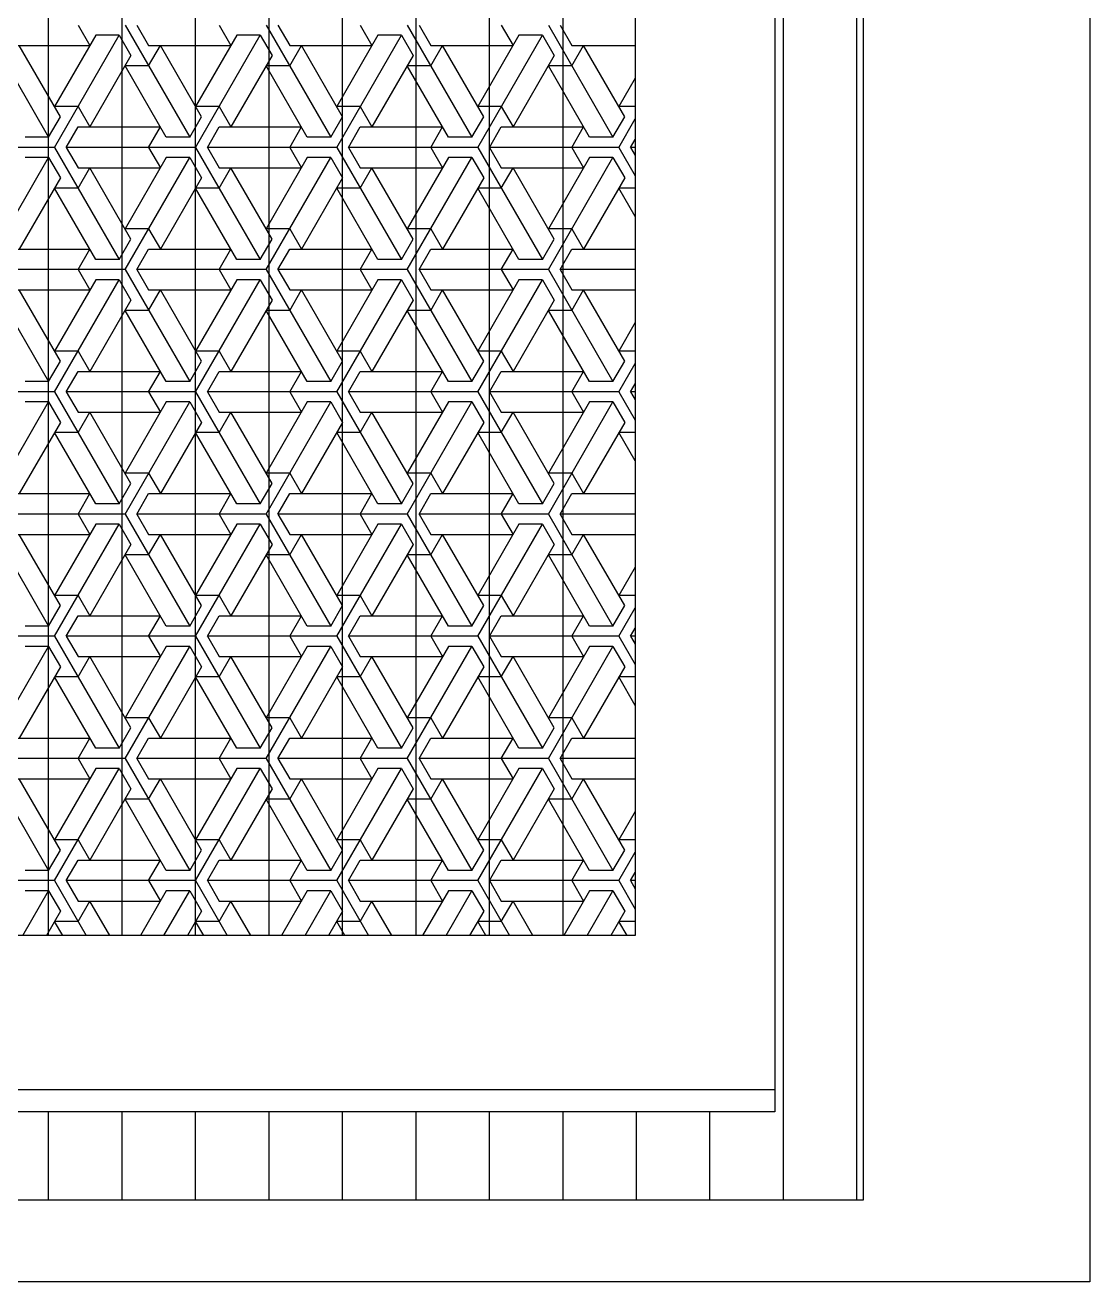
# Model space of a CAD drawing. Extents: x -42728 to 99010, y -18674 to 47645.
# Drawn here: x 62569.8 to 62750.9, y 2659.9 to 2873.6 of the extents above; entities that cross this region are included whole.
import ezdxf

# ---------------------------------------------------------------- set-up
doc = ezdxf.new("R2010")
doc.units = 0
doc.header["$LTSCALE"] = 100
doc.header["$MEASUREMENT"] = 0
doc.layers.get('0').update_dxf_attribs({"linetype": 'CONTINUOUS'})

# ---------------------------------------------------------------- blocks, each defined once
blk = doc.blocks.new('A$C6A7C34F6')
for p, q in [((645.28, 624.56, 0), (645.28, 215.53, 0)), ((593.16, 229.43, 0), (593.16, 609.64, 0)), ((605.66, 229.43, 0), (605.66, 609.64, 0)), ((606.7, 609.64, 0), (606.7, 229.43, 0)), ((591.7, 594.64, 0), (591.7, 244.43, 0)), ((468.16, 274.43, 0), (468.16, 564.64, 0)), ((480.66, 274.43, 0), (480.66, 564.64, 0)), ((493.16, 274.43, 0), (493.16, 564.64, 0)), ((505.66, 274.43, 0), (505.66, 564.64, 0)), ((518.16, 274.43, 0), (518.16, 564.64, 0)), ((530.66, 274.43, 0), (530.66, 564.64, 0)), ((543.16, 274.43, 0), (543.16, 564.64, 0)), ((555.66, 274.43, 0), (555.66, 564.64, 0)), ((567.95, 564.64, 0), (567.95, 274.43, 0)), ((457.16, 429.25, 0), (468.16, 410.2, 0)), ((476.16, 427.52, 0), (469.16, 415.4, 0)), ((469.16, 408.47, 0), (480.16, 427.52, 0)), ((473.16, 429.25, 0), (475.16, 425.79, 0)), ((480.16, 427.52, 0), (476.16, 427.52, 0)), ((480.16, 427.52, 0), (482.16, 424.06, 0)), ((481.16, 429.25, 0), (492.16, 410.2, 0)), ((483.16, 429.25, 0), (485.16, 425.79, 0)), ((500.16, 427.52, 0), (493.16, 415.4, 0)), ((493.16, 408.47, 0), (504.16, 427.52, 0)), ((497.16, 429.25, 0), (499.16, 425.79, 0)), ((504.16, 427.52, 0), (500.16, 427.52, 0)), ((504.16, 427.52, 0), (506.16, 424.06, 0)), ((505.16, 429.25, 0), (516.16, 410.2, 0)), ((507.16, 429.25, 0), (509.16, 425.79, 0)), ((524.16, 427.52, 0), (517.16, 415.4, 0)), ((517.16, 408.47, 0), (528.16, 427.52, 0)), ((521.16, 429.25, 0), (523.16, 425.79, 0)), ((528.16, 427.52, 0), (524.16, 427.52, 0)), ((528.16, 427.52, 0), (530.16, 424.06, 0)), ((529.16, 429.25, 0), (540.16, 410.2, 0)), ((531.16, 429.25, 0), (533.16, 425.79, 0)), ((548.16, 427.52, 0), (541.16, 415.4, 0)), ((541.16, 408.47, 0), (552.16, 427.52, 0)), ((545.16, 429.25, 0), (547.16, 425.79, 0)), ((552.16, 427.52, 0), (548.16, 427.52, 0)), ((552.16, 427.52, 0), (554.16, 424.06, 0)), ((553.16, 429.25, 0), (564.16, 410.2, 0)), ((555.16, 429.25, 0), (557.16, 425.79, 0)), ((461.16, 425.79, 0), (475.16, 425.79, 0)), ((470.16, 413.66, 0), (463.16, 425.79, 0)), ((485.16, 425.79, 0), (499.16, 425.79, 0)), ((485.16, 422.32, 0), (487.16, 425.79, 0)), ((494.16, 413.66, 0), (487.16, 425.79, 0)), ((509.16, 425.79, 0), (523.16, 425.79, 0)), ((509.16, 422.32, 0), (511.16, 425.79, 0)), ((518.16, 413.66, 0), (511.16, 425.79, 0)), ((533.16, 425.79, 0), (547.16, 425.79, 0)), ((533.16, 422.32, 0), (535.16, 425.79, 0)), ((542.16, 413.66, 0), (535.16, 425.79, 0)), ((557.16, 425.79, 0), (567.95, 425.79, 0)), ((557.16, 422.32, 0), (559.16, 425.79, 0)), ((566.16, 413.66, 0), (559.16, 425.79, 0)), ((482.16, 424.06, 0), (475.16, 411.93, 0)), ((506.16, 424.06, 0), (499.16, 411.93, 0)), ((530.16, 424.06, 0), (523.16, 411.93, 0)), ((554.16, 424.06, 0), (547.16, 411.93, 0)), ((488.16, 410.2, 0), (481.16, 422.32, 0)), ((485.16, 422.32, 0), (481.16, 422.32, 0)), ((512.16, 410.2, 0), (505.16, 422.32, 0)), ((509.16, 422.32, 0), (505.16, 422.32, 0)), ((536.16, 410.2, 0), (529.16, 422.32, 0)), ((533.16, 422.32, 0), (529.16, 422.32, 0)), ((560.16, 410.2, 0), (553.16, 422.32, 0)), ((557.16, 422.32, 0), (553.16, 422.32, 0)), ((567.95, 420.23, 0), (565.16, 415.4, 0)), ((473.16, 415.4, 0), (469.16, 415.4, 0)), ((473.16, 415.4, 0), (475.16, 411.93, 0)), ((497.16, 415.4, 0), (493.16, 415.4, 0)), ((497.16, 415.4, 0), (499.16, 411.93, 0)), ((521.16, 415.4, 0), (517.16, 415.4, 0)), ((521.16, 415.4, 0), (523.16, 411.93, 0)), ((545.16, 415.4, 0), (541.16, 415.4, 0)), ((545.16, 415.4, 0), (547.16, 411.93, 0)), ((567.95, 415.4, 0), (565.16, 415.4, 0)), ((468.16, 410.2, 0), (470.16, 413.66, 0)), ((492.16, 410.2, 0), (494.16, 413.66, 0)), ((516.16, 410.2, 0), (518.16, 413.66, 0)), ((540.16, 410.2, 0), (542.16, 413.66, 0)), ((564.16, 410.2, 0), (566.16, 413.66, 0)), ((565.16, 408.47, 0), (567.95, 413.3, 0)), ((471.16, 408.47, 0), (473.16, 411.93, 0)), ((473.16, 411.93, 0), (487.16, 411.93, 0)), ((485.16, 408.47, 0), (487.16, 411.93, 0)), ((495.16, 408.47, 0), (497.16, 411.93, 0)), ((497.16, 411.93, 0), (511.16, 411.93, 0)), ((509.16, 408.47, 0), (511.16, 411.93, 0)), ((519.16, 408.47, 0), (521.16, 411.93, 0)), ((521.16, 411.93, 0), (535.16, 411.93, 0)), ((533.16, 408.47, 0), (535.16, 411.93, 0)), ((543.16, 408.47, 0), (545.16, 411.93, 0)), ((545.16, 411.93, 0), (559.16, 411.93, 0)), ((557.16, 408.47, 0), (559.16, 411.93, 0)), ((469.16, 408.47, 0), (447.16, 408.47, 0)), ((468.16, 410.2, 0), (464.16, 410.2, 0)), ((469.16, 408.47, 0), (480.16, 389.42, 0)), ((471.16, 408.47, 0), (473.16, 405, 0)), ((493.16, 408.47, 0), (471.16, 408.47, 0)), ((485.16, 408.47, 0), (487.16, 405, 0)), ((492.16, 410.2, 0), (488.16, 410.2, 0)), ((493.16, 408.47, 0), (504.16, 389.42, 0)), ((495.16, 408.47, 0), (497.16, 405, 0)), ((517.16, 408.47, 0), (495.16, 408.47, 0)), ((509.16, 408.47, 0), (511.16, 405, 0)), ((516.16, 410.2, 0), (512.16, 410.2, 0)), ((517.16, 408.47, 0), (528.16, 389.42, 0)), ((519.16, 408.47, 0), (521.16, 405, 0)), ((541.16, 408.47, 0), (519.16, 408.47, 0)), ((533.16, 408.47, 0), (535.16, 405, 0)), ((540.16, 410.2, 0), (536.16, 410.2, 0)), ((541.16, 408.47, 0), (552.16, 389.42, 0)), ((543.16, 408.47, 0), (545.16, 405, 0)), ((565.16, 408.47, 0), (543.16, 408.47, 0)), ((557.16, 408.47, 0), (559.16, 405, 0)), ((564.16, 410.2, 0), (560.16, 410.2, 0)), ((565.16, 408.47, 0), (567.95, 403.64, 0)), ((567.16, 408.47, 0), (567.95, 409.83, 0)), ((567.16, 408.47, 0), (567.95, 407.1, 0)), ((567.95, 408.47, 0), (567.16, 408.47, 0)), ((457.16, 387.68, 0), (468.16, 406.74, 0)), ((468.16, 406.74, 0), (464.16, 406.74, 0)), ((468.16, 406.74, 0), (470.16, 403.27, 0)), ((488.16, 406.74, 0), (481.16, 394.61, 0)), ((481.16, 387.68, 0), (492.16, 406.74, 0)), ((492.16, 406.74, 0), (488.16, 406.74, 0)), ((492.16, 406.74, 0), (494.16, 403.27, 0)), ((512.16, 406.74, 0), (505.16, 394.61, 0)), ((505.16, 387.68, 0), (516.16, 406.74, 0)), ((516.16, 406.74, 0), (512.16, 406.74, 0)), ((516.16, 406.74, 0), (518.16, 403.27, 0)), ((536.16, 406.74, 0), (529.16, 394.61, 0)), ((529.16, 387.68, 0), (540.16, 406.74, 0)), ((540.16, 406.74, 0), (536.16, 406.74, 0)), ((540.16, 406.74, 0), (542.16, 403.27, 0)), ((560.16, 406.74, 0), (553.16, 394.61, 0)), ((553.16, 387.68, 0), (564.16, 406.74, 0)), ((564.16, 406.74, 0), (560.16, 406.74, 0)), ((564.16, 406.74, 0), (566.16, 403.27, 0)), ((473.16, 405, 0), (487.16, 405, 0)), ((473.16, 401.54, 0), (475.16, 405, 0)), ((482.16, 392.88, 0), (475.16, 405, 0)), ((497.16, 405, 0), (511.16, 405, 0)), ((497.16, 401.54, 0), (499.16, 405, 0)), ((506.16, 392.88, 0), (499.16, 405, 0)), ((521.16, 405, 0), (535.16, 405, 0)), ((521.16, 401.54, 0), (523.16, 405, 0)), ((530.16, 392.88, 0), (523.16, 405, 0)), ((545.16, 405, 0), (559.16, 405, 0)), ((545.16, 401.54, 0), (547.16, 405, 0)), ((554.16, 392.88, 0), (547.16, 405, 0)), ((470.16, 403.27, 0), (463.16, 391.15, 0)), ((494.16, 403.27, 0), (487.16, 391.15, 0)), ((518.16, 403.27, 0), (511.16, 391.15, 0)), ((542.16, 403.27, 0), (535.16, 391.15, 0)), ((566.16, 403.27, 0), (559.16, 391.15, 0)), ((476.16, 389.42, 0), (469.16, 401.54, 0)), ((473.16, 401.54, 0), (469.16, 401.54, 0)), ((500.16, 389.42, 0), (493.16, 401.54, 0)), ((497.16, 401.54, 0), (493.16, 401.54, 0)), ((524.16, 389.42, 0), (517.16, 401.54, 0)), ((521.16, 401.54, 0), (517.16, 401.54, 0)), ((548.16, 389.42, 0), (541.16, 401.54, 0)), ((545.16, 401.54, 0), (541.16, 401.54, 0)), ((567.95, 396.71, 0), (565.16, 401.54, 0)), ((567.95, 401.54, 0), (565.16, 401.54, 0)), ((485.16, 394.61, 0), (481.16, 394.61, 0)), ((485.16, 394.61, 0), (487.16, 391.15, 0)), ((509.16, 394.61, 0), (505.16, 394.61, 0)), ((509.16, 394.61, 0), (511.16, 391.15, 0)), ((533.16, 394.61, 0), (529.16, 394.61, 0)), ((533.16, 394.61, 0), (535.16, 391.15, 0)), ((557.16, 394.61, 0), (553.16, 394.61, 0)), ((557.16, 394.61, 0), (559.16, 391.15, 0)), ((461.16, 391.15, 0), (475.16, 391.15, 0)), ((473.16, 387.68, 0), (475.16, 391.15, 0)), ((480.16, 389.42, 0), (482.16, 392.88, 0)), ((483.16, 387.68, 0), (485.16, 391.15, 0)), ((485.16, 391.15, 0), (499.16, 391.15, 0)), ((497.16, 387.68, 0), (499.16, 391.15, 0)), ((504.16, 389.42, 0), (506.16, 392.88, 0)), ((507.16, 387.68, 0), (509.16, 391.15, 0)), ((509.16, 391.15, 0), (523.16, 391.15, 0)), ((521.16, 387.68, 0), (523.16, 391.15, 0)), ((528.16, 389.42, 0), (530.16, 392.88, 0)), ((531.16, 387.68, 0), (533.16, 391.15, 0)), ((533.16, 391.15, 0), (547.16, 391.15, 0)), ((545.16, 387.68, 0), (547.16, 391.15, 0)), ((552.16, 389.42, 0), (554.16, 392.88, 0)), ((555.16, 387.68, 0), (557.16, 391.15, 0)), ((557.16, 391.15, 0), (567.95, 391.15, 0)), ((480.16, 389.42, 0), (476.16, 389.42, 0)), ((504.16, 389.42, 0), (500.16, 389.42, 0)), ((528.16, 389.42, 0), (524.16, 389.42, 0)), ((552.16, 389.42, 0), (548.16, 389.42, 0)), ((457.16, 387.68, 0), (468.16, 368.63, 0)), ((481.16, 387.68, 0), (459.16, 387.68, 0)), ((473.16, 387.68, 0), (475.16, 384.22, 0)), ((481.16, 387.68, 0), (492.16, 368.63, 0)), ((483.16, 387.68, 0), (485.16, 384.22, 0)), ((505.16, 387.68, 0), (483.16, 387.68, 0)), ((497.16, 387.68, 0), (499.16, 384.22, 0)), ((505.16, 387.68, 0), (516.16, 368.63, 0)), ((507.16, 387.68, 0), (509.16, 384.22, 0)), ((529.16, 387.68, 0), (507.16, 387.68, 0)), ((521.16, 387.68, 0), (523.16, 384.22, 0)), ((529.16, 387.68, 0), (540.16, 368.63, 0)), ((531.16, 387.68, 0), (533.16, 384.22, 0)), ((553.16, 387.68, 0), (531.16, 387.68, 0)), ((545.16, 387.68, 0), (547.16, 384.22, 0)), ((553.16, 387.68, 0), (564.16, 368.63, 0)), ((555.16, 387.68, 0), (557.16, 384.22, 0)), ((567.95, 387.68, 0), (555.16, 387.68, 0)), ((476.16, 385.95, 0), (469.16, 373.83, 0)), ((469.16, 366.9, 0), (480.16, 385.95, 0)), ((480.16, 385.95, 0), (476.16, 385.95, 0)), ((480.16, 385.95, 0), (482.16, 382.49, 0)), ((500.16, 385.95, 0), (493.16, 373.83, 0)), ((493.16, 366.9, 0), (504.16, 385.95, 0)), ((504.16, 385.95, 0), (500.16, 385.95, 0)), ((504.16, 385.95, 0), (506.16, 382.49, 0)), ((524.16, 385.95, 0), (517.16, 373.83, 0)), ((517.16, 366.9, 0), (528.16, 385.95, 0)), ((528.16, 385.95, 0), (524.16, 385.95, 0)), ((528.16, 385.95, 0), (530.16, 382.49, 0)), ((548.16, 385.95, 0), (541.16, 373.83, 0)), ((541.16, 366.9, 0), (552.16, 385.95, 0)), ((552.16, 385.95, 0), (548.16, 385.95, 0)), ((552.16, 385.95, 0), (554.16, 382.49, 0)), ((461.16, 384.22, 0), (475.16, 384.22, 0)), ((470.16, 372.09, 0), (463.16, 384.22, 0)), ((485.16, 384.22, 0), (499.16, 384.22, 0)), ((485.16, 380.75, 0), (487.16, 384.22, 0)), ((494.16, 372.09, 0), (487.16, 384.22, 0)), ((509.16, 384.22, 0), (523.16, 384.22, 0)), ((509.16, 380.75, 0), (511.16, 384.22, 0)), ((518.16, 372.09, 0), (511.16, 384.22, 0)), ((533.16, 384.22, 0), (547.16, 384.22, 0)), ((533.16, 380.75, 0), (535.16, 384.22, 0)), ((542.16, 372.09, 0), (535.16, 384.22, 0)), ((557.16, 384.22, 0), (567.95, 384.22, 0)), ((557.16, 380.75, 0), (559.16, 384.22, 0)), ((566.16, 372.09, 0), (559.16, 384.22, 0)), ((482.16, 382.49, 0), (475.16, 370.36, 0)), ((488.16, 368.63, 0), (481.16, 380.75, 0)), ((485.16, 380.75, 0), (481.16, 380.75, 0)), ((506.16, 382.49, 0), (499.16, 370.36, 0)), ((512.16, 368.63, 0), (505.16, 380.75, 0)), ((509.16, 380.75, 0), (505.16, 380.75, 0)), ((530.16, 382.49, 0), (523.16, 370.36, 0)), ((536.16, 368.63, 0), (529.16, 380.75, 0)), ((533.16, 380.75, 0), (529.16, 380.75, 0)), ((554.16, 382.49, 0), (547.16, 370.36, 0)), ((560.16, 368.63, 0), (553.16, 380.75, 0)), ((557.16, 380.75, 0), (553.16, 380.75, 0)), ((567.95, 378.66, 0), (565.16, 373.83, 0)), ((468.16, 368.63, 0), (470.16, 372.09, 0)), ((473.16, 373.83, 0), (469.16, 373.83, 0)), ((473.16, 373.83, 0), (475.16, 370.36, 0)), ((492.16, 368.63, 0), (494.16, 372.09, 0)), ((497.16, 373.83, 0), (493.16, 373.83, 0)), ((497.16, 373.83, 0), (499.16, 370.36, 0)), ((516.16, 368.63, 0), (518.16, 372.09, 0)), ((521.16, 373.83, 0), (517.16, 373.83, 0)), ((521.16, 373.83, 0), (523.16, 370.36, 0)), ((540.16, 368.63, 0), (542.16, 372.09, 0)), ((545.16, 373.83, 0), (541.16, 373.83, 0)), ((545.16, 373.83, 0), (547.16, 370.36, 0)), ((564.16, 368.63, 0), (566.16, 372.09, 0)), ((567.95, 373.83, 0), (565.16, 373.83, 0)), ((471.16, 366.9, 0), (473.16, 370.36, 0)), ((473.16, 370.36, 0), (487.16, 370.36, 0)), ((485.16, 366.9, 0), (487.16, 370.36, 0)), ((495.16, 366.9, 0), (497.16, 370.36, 0)), ((497.16, 370.36, 0), (511.16, 370.36, 0)), ((509.16, 366.9, 0), (511.16, 370.36, 0)), ((519.16, 366.9, 0), (521.16, 370.36, 0)), ((521.16, 370.36, 0), (535.16, 370.36, 0)), ((533.16, 366.9, 0), (535.16, 370.36, 0)), ((543.16, 366.9, 0), (545.16, 370.36, 0)), ((545.16, 370.36, 0), (559.16, 370.36, 0)), ((557.16, 366.9, 0), (559.16, 370.36, 0)), ((565.16, 366.9, 0), (567.95, 371.73, 0)), ((468.16, 368.63, 0), (464.16, 368.63, 0)), ((492.16, 368.63, 0), (488.16, 368.63, 0)), ((516.16, 368.63, 0), (512.16, 368.63, 0)), ((540.16, 368.63, 0), (536.16, 368.63, 0)), ((564.16, 368.63, 0), (560.16, 368.63, 0)), ((567.16, 366.9, 0), (567.95, 368.26, 0)), ((469.16, 366.9, 0), (447.16, 366.9, 0)), ((469.16, 366.9, 0), (480.16, 347.85, 0)), ((471.16, 366.9, 0), (473.16, 363.43, 0)), ((493.16, 366.9, 0), (471.16, 366.9, 0)), ((485.16, 366.9, 0), (487.16, 363.43, 0)), ((493.16, 366.9, 0), (504.16, 347.85, 0)), ((495.16, 366.9, 0), (497.16, 363.43, 0)), ((517.16, 366.9, 0), (495.16, 366.9, 0)), ((509.16, 366.9, 0), (511.16, 363.43, 0)), ((517.16, 366.9, 0), (528.16, 347.85, 0)), ((519.16, 366.9, 0), (521.16, 363.43, 0)), ((541.16, 366.9, 0), (519.16, 366.9, 0)), ((533.16, 366.9, 0), (535.16, 363.43, 0)), ((541.16, 366.9, 0), (552.16, 347.85, 0)), ((543.16, 366.9, 0), (545.16, 363.43, 0)), ((565.16, 366.9, 0), (543.16, 366.9, 0)), ((557.16, 366.9, 0), (559.16, 363.43, 0)), ((565.16, 366.9, 0), (567.95, 362.07, 0)), ((567.16, 366.9, 0), (567.95, 365.53, 0)), ((567.95, 366.9, 0), (567.16, 366.9, 0)), ((457.16, 346.11, 0), (468.16, 365.17, 0)), ((468.16, 365.17, 0), (464.16, 365.17, 0)), ((468.16, 365.17, 0), (470.16, 361.7, 0)), ((473.16, 363.43, 0), (487.16, 363.43, 0)), ((473.16, 359.97, 0), (475.16, 363.43, 0)), ((482.16, 351.31, 0), (475.16, 363.43, 0)), ((488.16, 365.17, 0), (481.16, 353.04, 0)), ((481.16, 346.11, 0), (492.16, 365.17, 0)), ((492.16, 365.17, 0), (488.16, 365.17, 0)), ((492.16, 365.17, 0), (494.16, 361.7, 0)), ((497.16, 363.43, 0), (511.16, 363.43, 0)), ((497.16, 359.97, 0), (499.16, 363.43, 0)), ((506.16, 351.31, 0), (499.16, 363.43, 0)), ((512.16, 365.17, 0), (505.16, 353.04, 0)), ((505.16, 346.11, 0), (516.16, 365.17, 0)), ((516.16, 365.17, 0), (512.16, 365.17, 0)), ((516.16, 365.17, 0), (518.16, 361.7, 0)), ((521.16, 363.43, 0), (535.16, 363.43, 0)), ((521.16, 359.97, 0), (523.16, 363.43, 0)), ((530.16, 351.31, 0), (523.16, 363.43, 0)), ((536.16, 365.17, 0), (529.16, 353.04, 0)), ((529.16, 346.11, 0), (540.16, 365.17, 0)), ((540.16, 365.17, 0), (536.16, 365.17, 0)), ((540.16, 365.17, 0), (542.16, 361.7, 0)), ((545.16, 363.43, 0), (559.16, 363.43, 0)), ((545.16, 359.97, 0), (547.16, 363.43, 0)), ((554.16, 351.31, 0), (547.16, 363.43, 0)), ((560.16, 365.17, 0), (553.16, 353.04, 0)), ((553.16, 346.11, 0), (564.16, 365.17, 0)), ((564.16, 365.17, 0), (560.16, 365.17, 0)), ((564.16, 365.17, 0), (566.16, 361.7, 0)), ((470.16, 361.7, 0), (463.16, 349.58, 0)), ((494.16, 361.7, 0), (487.16, 349.58, 0)), ((518.16, 361.7, 0), (511.16, 349.58, 0)), ((542.16, 361.7, 0), (535.16, 349.58, 0)), ((566.16, 361.7, 0), (559.16, 349.58, 0)), ((476.16, 347.85, 0), (469.16, 359.97, 0)), ((473.16, 359.97, 0), (469.16, 359.97, 0)), ((500.16, 347.85, 0), (493.16, 359.97, 0)), ((497.16, 359.97, 0), (493.16, 359.97, 0)), ((524.16, 347.85, 0), (517.16, 359.97, 0)), ((521.16, 359.97, 0), (517.16, 359.97, 0)), ((548.16, 347.85, 0), (541.16, 359.97, 0)), ((545.16, 359.97, 0), (541.16, 359.97, 0)), ((567.95, 355.14, 0), (565.16, 359.97, 0)), ((567.95, 359.97, 0), (565.16, 359.97, 0)), ((485.16, 353.04, 0), (481.16, 353.04, 0)), ((485.16, 353.04, 0), (487.16, 349.58, 0)), ((509.16, 353.04, 0), (505.16, 353.04, 0)), ((509.16, 353.04, 0), (511.16, 349.58, 0)), ((533.16, 353.04, 0), (529.16, 353.04, 0)), ((533.16, 353.04, 0), (535.16, 349.58, 0)), ((557.16, 353.04, 0), (553.16, 353.04, 0)), ((557.16, 353.04, 0), (559.16, 349.58, 0)), ((480.16, 347.85, 0), (482.16, 351.31, 0)), ((504.16, 347.85, 0), (506.16, 351.31, 0)), ((528.16, 347.85, 0), (530.16, 351.31, 0)), ((552.16, 347.85, 0), (554.16, 351.31, 0)), ((461.16, 349.58, 0), (475.16, 349.58, 0)), ((473.16, 346.11, 0), (475.16, 349.58, 0)), ((483.16, 346.11, 0), (485.16, 349.58, 0)), ((485.16, 349.58, 0), (499.16, 349.58, 0)), ((497.16, 346.11, 0), (499.16, 349.58, 0)), ((507.16, 346.11, 0), (509.16, 349.58, 0)), ((509.16, 349.58, 0), (523.16, 349.58, 0)), ((521.16, 346.11, 0), (523.16, 349.58, 0)), ((531.16, 346.11, 0), (533.16, 349.58, 0)), ((533.16, 349.58, 0), (547.16, 349.58, 0)), ((545.16, 346.11, 0), (547.16, 349.58, 0)), ((555.16, 346.11, 0), (557.16, 349.58, 0)), ((557.16, 349.58, 0), (567.95, 349.58, 0)), ((480.16, 347.85, 0), (476.16, 347.85, 0)), ((504.16, 347.85, 0), (500.16, 347.85, 0)), ((528.16, 347.85, 0), (524.16, 347.85, 0)), ((552.16, 347.85, 0), (548.16, 347.85, 0)), ((457.16, 346.11, 0), (468.16, 327.06, 0)), ((481.16, 346.11, 0), (459.16, 346.11, 0)), ((476.16, 344.38, 0), (469.16, 332.26, 0)), ((469.16, 325.33, 0), (480.16, 344.38, 0)), ((473.16, 346.11, 0), (475.16, 342.65, 0)), ((480.16, 344.38, 0), (476.16, 344.38, 0)), ((480.16, 344.38, 0), (482.16, 340.92, 0)), ((481.16, 346.11, 0), (492.16, 327.06, 0)), ((483.16, 346.11, 0), (485.16, 342.65, 0)), ((505.16, 346.11, 0), (483.16, 346.11, 0)), ((500.16, 344.38, 0), (493.16, 332.26, 0)), ((493.16, 325.33, 0), (504.16, 344.38, 0)), ((497.16, 346.11, 0), (499.16, 342.65, 0)), ((504.16, 344.38, 0), (500.16, 344.38, 0)), ((504.16, 344.38, 0), (506.16, 340.92, 0)), ((505.16, 346.11, 0), (516.16, 327.06, 0)), ((507.16, 346.11, 0), (509.16, 342.65, 0)), ((529.16, 346.11, 0), (507.16, 346.11, 0)), ((524.16, 344.38, 0), (517.16, 332.26, 0)), ((517.16, 325.33, 0), (528.16, 344.38, 0)), ((521.16, 346.11, 0), (523.16, 342.65, 0)), ((528.16, 344.38, 0), (524.16, 344.38, 0)), ((528.16, 344.38, 0), (530.16, 340.92, 0)), ((529.16, 346.11, 0), (540.16, 327.06, 0)), ((531.16, 346.11, 0), (533.16, 342.65, 0)), ((553.16, 346.11, 0), (531.16, 346.11, 0)), ((548.16, 344.38, 0), (541.16, 332.26, 0)), ((541.16, 325.33, 0), (552.16, 344.38, 0)), ((545.16, 346.11, 0), (547.16, 342.65, 0)), ((552.16, 344.38, 0), (548.16, 344.38, 0)), ((552.16, 344.38, 0), (554.16, 340.92, 0)), ((553.16, 346.11, 0), (564.16, 327.06, 0)), ((555.16, 346.11, 0), (557.16, 342.65, 0)), ((567.95, 346.11, 0), (555.16, 346.11, 0)), ((461.16, 342.65, 0), (475.16, 342.65, 0)), ((470.16, 330.53, 0), (463.16, 342.65, 0)), ((485.16, 342.65, 0), (499.16, 342.65, 0)), ((485.16, 339.19, 0), (487.16, 342.65, 0)), ((494.16, 330.53, 0), (487.16, 342.65, 0)), ((509.16, 342.65, 0), (523.16, 342.65, 0)), ((509.16, 339.19, 0), (511.16, 342.65, 0)), ((518.16, 330.53, 0), (511.16, 342.65, 0)), ((533.16, 342.65, 0), (547.16, 342.65, 0)), ((533.16, 339.19, 0), (535.16, 342.65, 0)), ((542.16, 330.53, 0), (535.16, 342.65, 0)), ((557.16, 342.65, 0), (567.95, 342.65, 0)), ((557.16, 339.19, 0), (559.16, 342.65, 0)), ((566.16, 330.53, 0), (559.16, 342.65, 0)), ((482.16, 340.92, 0), (475.16, 328.79, 0)), ((506.16, 340.92, 0), (499.16, 328.79, 0)), ((530.16, 340.92, 0), (523.16, 328.79, 0)), ((554.16, 340.92, 0), (547.16, 328.79, 0)), ((488.16, 327.06, 0), (481.16, 339.19, 0)), ((485.16, 339.19, 0), (481.16, 339.19, 0)), ((512.16, 327.06, 0), (505.16, 339.19, 0)), ((509.16, 339.19, 0), (505.16, 339.19, 0)), ((536.16, 327.06, 0), (529.16, 339.19, 0)), ((533.16, 339.19, 0), (529.16, 339.19, 0)), ((560.16, 327.06, 0), (553.16, 339.19, 0)), ((557.16, 339.19, 0), (553.16, 339.19, 0)), ((567.95, 337.09, 0), (565.16, 332.26, 0)), ((473.16, 332.26, 0), (469.16, 332.26, 0)), ((473.16, 332.26, 0), (475.16, 328.79, 0)), ((497.16, 332.26, 0), (493.16, 332.26, 0)), ((497.16, 332.26, 0), (499.16, 328.79, 0)), ((521.16, 332.26, 0), (517.16, 332.26, 0)), ((521.16, 332.26, 0), (523.16, 328.79, 0)), ((545.16, 332.26, 0), (541.16, 332.26, 0)), ((545.16, 332.26, 0), (547.16, 328.79, 0)), ((567.95, 332.26, 0), (565.16, 332.26, 0)), ((468.16, 327.06, 0), (470.16, 330.53, 0)), ((492.16, 327.06, 0), (494.16, 330.53, 0)), ((516.16, 327.06, 0), (518.16, 330.53, 0)), ((540.16, 327.06, 0), (542.16, 330.53, 0)), ((564.16, 327.06, 0), (566.16, 330.53, 0)), ((565.16, 325.33, 0), (567.95, 330.16, 0)), ((468.16, 327.06, 0), (464.16, 327.06, 0)), ((471.16, 325.33, 0), (473.16, 328.79, 0)), ((473.16, 328.79, 0), (487.16, 328.79, 0)), ((485.16, 325.33, 0), (487.16, 328.79, 0)), ((492.16, 327.06, 0), (488.16, 327.06, 0)), ((495.16, 325.33, 0), (497.16, 328.79, 0)), ((497.16, 328.79, 0), (511.16, 328.79, 0)), ((509.16, 325.33, 0), (511.16, 328.79, 0)), ((516.16, 327.06, 0), (512.16, 327.06, 0)), ((519.16, 325.33, 0), (521.16, 328.79, 0)), ((521.16, 328.79, 0), (535.16, 328.79, 0)), ((533.16, 325.33, 0), (535.16, 328.79, 0)), ((540.16, 327.06, 0), (536.16, 327.06, 0)), ((543.16, 325.33, 0), (545.16, 328.79, 0)), ((545.16, 328.79, 0), (559.16, 328.79, 0)), ((557.16, 325.33, 0), (559.16, 328.79, 0)), ((564.16, 327.06, 0), (560.16, 327.06, 0)), ((469.16, 325.33, 0), (447.16, 325.33, 0)), ((469.16, 325.33, 0), (480.16, 306.28, 0)), ((471.16, 325.33, 0), (473.16, 321.87, 0)), ((493.16, 325.33, 0), (471.16, 325.33, 0)), ((485.16, 325.33, 0), (487.16, 321.87, 0)), ((493.16, 325.33, 0), (504.16, 306.28, 0)), ((495.16, 325.33, 0), (497.16, 321.87, 0)), ((517.16, 325.33, 0), (495.16, 325.33, 0)), ((509.16, 325.33, 0), (511.16, 321.87, 0)), ((517.16, 325.33, 0), (528.16, 306.28, 0)), ((519.16, 325.33, 0), (521.16, 321.87, 0)), ((541.16, 325.33, 0), (519.16, 325.33, 0)), ((533.16, 325.33, 0), (535.16, 321.87, 0)), ((541.16, 325.33, 0), (552.16, 306.28, 0)), ((543.16, 325.33, 0), (545.16, 321.87, 0)), ((565.16, 325.33, 0), (543.16, 325.33, 0)), ((557.16, 325.33, 0), (559.16, 321.87, 0)), ((565.16, 325.33, 0), (567.95, 320.5, 0)), ((567.16, 325.33, 0), (567.95, 326.69, 0)), ((567.16, 325.33, 0), (567.95, 323.96, 0)), ((567.95, 325.33, 0), (567.16, 325.33, 0)), ((457.16, 304.54, 0), (468.16, 323.6, 0)), ((468.16, 323.6, 0), (464.16, 323.6, 0)), ((468.16, 323.6, 0), (470.16, 320.13, 0)), ((488.16, 323.6, 0), (481.16, 311.47, 0)), ((481.16, 304.54, 0), (492.16, 323.6, 0)), ((492.16, 323.6, 0), (488.16, 323.6, 0)), ((492.16, 323.6, 0), (494.16, 320.13, 0)), ((512.16, 323.6, 0), (505.16, 311.47, 0)), ((505.16, 304.54, 0), (516.16, 323.6, 0)), ((516.16, 323.6, 0), (512.16, 323.6, 0)), ((516.16, 323.6, 0), (518.16, 320.13, 0)), ((536.16, 323.6, 0), (529.16, 311.47, 0)), ((529.16, 304.54, 0), (540.16, 323.6, 0)), ((540.16, 323.6, 0), (536.16, 323.6, 0)), ((540.16, 323.6, 0), (542.16, 320.13, 0)), ((560.16, 323.6, 0), (553.16, 311.47, 0)), ((553.16, 304.54, 0), (564.16, 323.6, 0)), ((564.16, 323.6, 0), (560.16, 323.6, 0)), ((564.16, 323.6, 0), (566.16, 320.13, 0)), ((473.16, 321.87, 0), (487.16, 321.87, 0)), ((473.16, 318.4, 0), (475.16, 321.87, 0)), ((482.16, 309.74, 0), (475.16, 321.87, 0)), ((497.16, 321.87, 0), (511.16, 321.87, 0)), ((497.16, 318.4, 0), (499.16, 321.87, 0)), ((506.16, 309.74, 0), (499.16, 321.87, 0)), ((521.16, 321.87, 0), (535.16, 321.87, 0)), ((521.16, 318.4, 0), (523.16, 321.87, 0)), ((530.16, 309.74, 0), (523.16, 321.87, 0)), ((545.16, 321.87, 0), (559.16, 321.87, 0)), ((545.16, 318.4, 0), (547.16, 321.87, 0)), ((554.16, 309.74, 0), (547.16, 321.87, 0)), ((470.16, 320.13, 0), (463.16, 308.01, 0)), ((494.16, 320.13, 0), (487.16, 308.01, 0)), ((518.16, 320.13, 0), (511.16, 308.01, 0)), ((542.16, 320.13, 0), (535.16, 308.01, 0)), ((566.16, 320.13, 0), (559.16, 308.01, 0)), ((476.16, 306.28, 0), (469.16, 318.4, 0)), ((473.16, 318.4, 0), (469.16, 318.4, 0)), ((500.16, 306.28, 0), (493.16, 318.4, 0)), ((497.16, 318.4, 0), (493.16, 318.4, 0)), ((524.16, 306.28, 0), (517.16, 318.4, 0)), ((521.16, 318.4, 0), (517.16, 318.4, 0)), ((548.16, 306.28, 0), (541.16, 318.4, 0)), ((545.16, 318.4, 0), (541.16, 318.4, 0)), ((567.95, 313.57, 0), (565.16, 318.4, 0)), ((567.95, 318.4, 0), (565.16, 318.4, 0)), ((485.16, 311.47, 0), (481.16, 311.47, 0)), ((485.16, 311.47, 0), (487.16, 308.01, 0)), ((509.16, 311.47, 0), (505.16, 311.47, 0)), ((509.16, 311.47, 0), (511.16, 308.01, 0)), ((533.16, 311.47, 0), (529.16, 311.47, 0)), ((533.16, 311.47, 0), (535.16, 308.01, 0)), ((557.16, 311.47, 0), (553.16, 311.47, 0)), ((557.16, 311.47, 0), (559.16, 308.01, 0)), ((461.16, 308.01, 0), (475.16, 308.01, 0)), ((473.16, 304.54, 0), (475.16, 308.01, 0)), ((480.16, 306.28, 0), (482.16, 309.74, 0)), ((483.16, 304.54, 0), (485.16, 308.01, 0)), ((485.16, 308.01, 0), (499.16, 308.01, 0)), ((497.16, 304.54, 0), (499.16, 308.01, 0)), ((504.16, 306.28, 0), (506.16, 309.74, 0)), ((507.16, 304.54, 0), (509.16, 308.01, 0)), ((509.16, 308.01, 0), (523.16, 308.01, 0)), ((521.16, 304.54, 0), (523.16, 308.01, 0)), ((528.16, 306.28, 0), (530.16, 309.74, 0)), ((531.16, 304.54, 0), (533.16, 308.01, 0)), ((533.16, 308.01, 0), (547.16, 308.01, 0)), ((545.16, 304.54, 0), (547.16, 308.01, 0)), ((552.16, 306.28, 0), (554.16, 309.74, 0)), ((555.16, 304.54, 0), (557.16, 308.01, 0)), ((557.16, 308.01, 0), (567.95, 308.01, 0)), ((480.16, 306.28, 0), (476.16, 306.28, 0)), ((504.16, 306.28, 0), (500.16, 306.28, 0)), ((528.16, 306.28, 0), (524.16, 306.28, 0)), ((552.16, 306.28, 0), (548.16, 306.28, 0)), ((457.16, 304.54, 0), (468.16, 285.49, 0)), ((481.16, 304.54, 0), (459.16, 304.54, 0)), ((473.16, 304.54, 0), (475.16, 301.08, 0)), ((481.16, 304.54, 0), (492.16, 285.49, 0)), ((483.16, 304.54, 0), (485.16, 301.08, 0)), ((505.16, 304.54, 0), (483.16, 304.54, 0)), ((497.16, 304.54, 0), (499.16, 301.08, 0)), ((505.16, 304.54, 0), (516.16, 285.49, 0)), ((507.16, 304.54, 0), (509.16, 301.08, 0)), ((529.16, 304.54, 0), (507.16, 304.54, 0)), ((521.16, 304.54, 0), (523.16, 301.08, 0)), ((529.16, 304.54, 0), (540.16, 285.49, 0)), ((531.16, 304.54, 0), (533.16, 301.08, 0)), ((553.16, 304.54, 0), (531.16, 304.54, 0)), ((545.16, 304.54, 0), (547.16, 301.08, 0)), ((553.16, 304.54, 0), (564.16, 285.49, 0)), ((555.16, 304.54, 0), (557.16, 301.08, 0)), ((567.95, 304.54, 0), (555.16, 304.54, 0)), ((476.16, 302.81, 0), (469.16, 290.69, 0)), ((469.16, 283.76, 0), (480.16, 302.81, 0)), ((480.16, 302.81, 0), (476.16, 302.81, 0)), ((480.16, 302.81, 0), (482.16, 299.35, 0)), ((500.16, 302.81, 0), (493.16, 290.69, 0)), ((493.16, 283.76, 0), (504.16, 302.81, 0)), ((504.16, 302.81, 0), (500.16, 302.81, 0)), ((504.16, 302.81, 0), (506.16, 299.35, 0)), ((524.16, 302.81, 0), (517.16, 290.69, 0)), ((517.16, 283.76, 0), (528.16, 302.81, 0)), ((528.16, 302.81, 0), (524.16, 302.81, 0)), ((528.16, 302.81, 0), (530.16, 299.35, 0)), ((548.16, 302.81, 0), (541.16, 290.69, 0)), ((541.16, 283.76, 0), (552.16, 302.81, 0)), ((552.16, 302.81, 0), (548.16, 302.81, 0)), ((552.16, 302.81, 0), (554.16, 299.35, 0)), ((461.16, 301.08, 0), (475.16, 301.08, 0)), ((470.16, 288.96, 0), (463.16, 301.08, 0)), ((482.16, 299.35, 0), (475.16, 287.22, 0)), ((485.16, 301.08, 0), (499.16, 301.08, 0)), ((485.16, 297.62, 0), (487.16, 301.08, 0)), ((494.16, 288.96, 0), (487.16, 301.08, 0)), ((506.16, 299.35, 0), (499.16, 287.22, 0)), ((509.16, 301.08, 0), (523.16, 301.08, 0)), ((509.16, 297.62, 0), (511.16, 301.08, 0)), ((518.16, 288.96, 0), (511.16, 301.08, 0)), ((530.16, 299.35, 0), (523.16, 287.22, 0)), ((533.16, 301.08, 0), (547.16, 301.08, 0)), ((533.16, 297.62, 0), (535.16, 301.08, 0)), ((542.16, 288.96, 0), (535.16, 301.08, 0)), ((554.16, 299.35, 0), (547.16, 287.22, 0)), ((557.16, 301.08, 0), (567.95, 301.08, 0)), ((557.16, 297.62, 0), (559.16, 301.08, 0)), ((566.16, 288.96, 0), (559.16, 301.08, 0)), ((488.16, 285.49, 0), (481.16, 297.62, 0)), ((485.16, 297.62, 0), (481.16, 297.62, 0)), ((512.16, 285.49, 0), (505.16, 297.62, 0)), ((509.16, 297.62, 0), (505.16, 297.62, 0)), ((536.16, 285.49, 0), (529.16, 297.62, 0)), ((533.16, 297.62, 0), (529.16, 297.62, 0)), ((560.16, 285.49, 0), (553.16, 297.62, 0)), ((557.16, 297.62, 0), (553.16, 297.62, 0)), ((567.95, 295.52, 0), (565.16, 290.69, 0)), ((473.16, 290.69, 0), (469.16, 290.69, 0)), ((473.16, 290.69, 0), (475.16, 287.22, 0)), ((497.16, 290.69, 0), (493.16, 290.69, 0)), ((497.16, 290.69, 0), (499.16, 287.22, 0)), ((521.16, 290.69, 0), (517.16, 290.69, 0)), ((521.16, 290.69, 0), (523.16, 287.22, 0)), ((545.16, 290.69, 0), (541.16, 290.69, 0)), ((545.16, 290.69, 0), (547.16, 287.22, 0)), ((567.95, 290.69, 0), (565.16, 290.69, 0)), ((468.16, 285.49, 0), (470.16, 288.96, 0)), ((492.16, 285.49, 0), (494.16, 288.96, 0)), ((516.16, 285.49, 0), (518.16, 288.96, 0)), ((540.16, 285.49, 0), (542.16, 288.96, 0)), ((564.16, 285.49, 0), (566.16, 288.96, 0)), ((565.16, 283.76, 0), (567.95, 288.59, 0)), ((471.16, 283.76, 0), (473.16, 287.22, 0)), ((473.16, 287.22, 0), (487.16, 287.22, 0)), ((485.16, 283.76, 0), (487.16, 287.22, 0)), ((495.16, 283.76, 0), (497.16, 287.22, 0)), ((497.16, 287.22, 0), (511.16, 287.22, 0)), ((509.16, 283.76, 0), (511.16, 287.22, 0)), ((519.16, 283.76, 0), (521.16, 287.22, 0)), ((521.16, 287.22, 0), (535.16, 287.22, 0)), ((533.16, 283.76, 0), (535.16, 287.22, 0)), ((543.16, 283.76, 0), (545.16, 287.22, 0)), ((545.16, 287.22, 0), (559.16, 287.22, 0)), ((557.16, 283.76, 0), (559.16, 287.22, 0)), ((468.16, 285.49, 0), (464.16, 285.49, 0)), ((492.16, 285.49, 0), (488.16, 285.49, 0)), ((516.16, 285.49, 0), (512.16, 285.49, 0)), ((540.16, 285.49, 0), (536.16, 285.49, 0)), ((564.16, 285.49, 0), (560.16, 285.49, 0)), ((567.16, 283.76, 0), (567.95, 285.13, 0)), ((469.16, 283.76, 0), (447.16, 283.76, 0)), ((469.16, 283.76, 0), (474.55, 274.43, 0)), ((471.16, 283.76, 0), (473.16, 280.3, 0)), ((493.16, 283.76, 0), (471.16, 283.76, 0)), ((485.16, 283.76, 0), (487.16, 280.3, 0)), ((493.16, 283.76, 0), (498.55, 274.43, 0)), ((495.16, 283.76, 0), (497.16, 280.3, 0)), ((517.16, 283.76, 0), (495.16, 283.76, 0)), ((509.16, 283.76, 0), (511.16, 280.3, 0)), ((517.16, 283.76, 0), (522.55, 274.43, 0)), ((519.16, 283.76, 0), (521.16, 280.3, 0)), ((541.16, 283.76, 0), (519.16, 283.76, 0)), ((533.16, 283.76, 0), (535.16, 280.3, 0)), ((541.16, 283.76, 0), (546.55, 274.43, 0)), ((543.16, 283.76, 0), (545.16, 280.3, 0)), ((565.16, 283.76, 0), (543.16, 283.76, 0)), ((557.16, 283.76, 0), (559.16, 280.3, 0)), ((565.16, 283.76, 0), (567.95, 278.93, 0)), ((567.16, 283.76, 0), (567.95, 282.39, 0)), ((567.95, 283.76, 0), (567.16, 283.76, 0)), ((463.77, 274.43, 0), (468.16, 282.03, 0)), ((468.16, 282.03, 0), (464.16, 282.03, 0)), ((468.16, 282.03, 0), (470.16, 278.56, 0)), ((473.16, 280.3, 0), (487.16, 280.3, 0)), ((473.16, 276.83, 0), (475.16, 280.3, 0)), ((478.55, 274.43, 0), (475.16, 280.3, 0)), ((488.16, 282.03, 0), (483.77, 274.43, 0)), ((487.77, 274.43, 0), (492.16, 282.03, 0)), ((492.16, 282.03, 0), (488.16, 282.03, 0)), ((492.16, 282.03, 0), (494.16, 278.56, 0)), ((497.16, 280.3, 0), (511.16, 280.3, 0)), ((497.16, 276.83, 0), (499.16, 280.3, 0)), ((502.55, 274.43, 0), (499.16, 280.3, 0)), ((512.16, 282.03, 0), (507.77, 274.43, 0)), ((511.77, 274.43, 0), (516.16, 282.03, 0)), ((516.16, 282.03, 0), (512.16, 282.03, 0)), ((516.16, 282.03, 0), (518.16, 278.56, 0)), ((521.16, 280.3, 0), (535.16, 280.3, 0)), ((521.16, 276.83, 0), (523.16, 280.3, 0)), ((526.55, 274.43, 0), (523.16, 280.3, 0)), ((536.16, 282.03, 0), (531.77, 274.43, 0)), ((535.77, 274.43, 0), (540.16, 282.03, 0)), ((540.16, 282.03, 0), (536.16, 282.03, 0)), ((540.16, 282.03, 0), (542.16, 278.56, 0)), ((545.16, 280.3, 0), (559.16, 280.3, 0)), ((545.16, 276.83, 0), (547.16, 280.3, 0)), ((550.55, 274.43, 0), (547.16, 280.3, 0)), ((560.16, 282.03, 0), (555.77, 274.43, 0)), ((559.77, 274.43, 0), (564.16, 282.03, 0)), ((564.16, 282.03, 0), (560.16, 282.03, 0)), ((564.16, 282.03, 0), (566.16, 278.56, 0)), ((470.16, 278.56, 0), (467.77, 274.43, 0)), ((494.16, 278.56, 0), (491.77, 274.43, 0)), ((518.16, 278.56, 0), (515.77, 274.43, 0)), ((542.16, 278.56, 0), (539.77, 274.43, 0)), ((566.16, 278.56, 0), (563.77, 274.43, 0)), ((470.55, 274.43, 0), (469.16, 276.83, 0)), ((473.16, 276.83, 0), (469.16, 276.83, 0)), ((494.55, 274.43, 0), (493.16, 276.83, 0)), ((497.16, 276.83, 0), (493.16, 276.83, 0)), ((518.55, 274.43, 0), (517.16, 276.83, 0)), ((521.16, 276.83, 0), (517.16, 276.83, 0)), ((542.55, 274.43, 0), (541.16, 276.83, 0)), ((545.16, 276.83, 0), (541.16, 276.83, 0)), ((566.55, 274.43, 0), (565.16, 276.83, 0)), ((567.95, 276.83, 0), (565.16, 276.83, 0)), ((567.95, 274.43, 0), (334.69, 274.43, 0)), ((591.7, 244.43, 0), (298.44, 244.43, 0)), ((468.16, 229.43, 0), (468.16, 244.43, 0)), ((480.66, 229.43, 0), (480.66, 244.43, 0)), ((493.16, 229.43, 0), (493.16, 244.43, 0)), ((505.66, 229.43, 0), (505.66, 244.43, 0)), ((518.16, 229.43, 0), (518.16, 244.43, 0)), ((530.66, 229.43, 0), (530.66, 244.43, 0)), ((543.16, 229.43, 0), (543.16, 244.43, 0)), ((555.66, 229.43, 0), (555.66, 244.43, 0)), ((568.16, 229.43, 0), (568.16, 244.43, 0)), ((580.66, 229.43, 0), (580.66, 244.43, 0)), ((606.7, 229.43, 0), (239.93, 229.43, 0)), ((645.28, 215.53, 0), (201.91, 215.53, 0))]:
    blk.add_line(p, q)
at = {"ltscale": 150}
blk.add_line((334.69, 248.26, 0), (591.7, 248.26, 0), dxfattribs=at)

msp = doc.modelspace()

# ---------------------------------------------------------------- block references
msp.add_blockref('A$C6A7C34F6', (62105.62854, 2444.35627))

doc.saveas('drawing.dxf')
